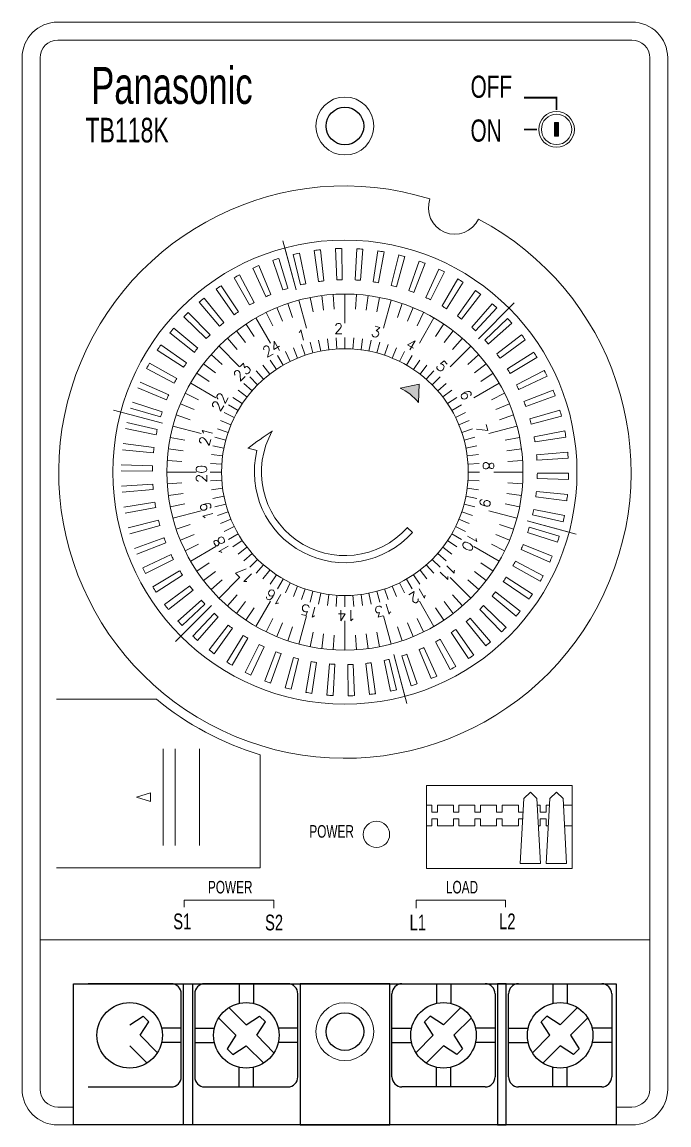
# Model space of a CAD drawing. Header units: millimetres. Extents: x 151 to 1164, y 209 to 402.
# Drawn here: x 150.8 to 223, y 208.8 to 331.8 of the extents above; entities that cross this region are included whole.
import ezdxf
from ezdxf.enums import TextEntityAlignment as Align

# ---------------------------------------------------------------- set-up
doc = ezdxf.new("R2010")
doc.units = ezdxf.units.MM
doc.layers.add('busbar support', color=7, linetype='Continuous', lineweight=25)
doc.layers.add('Khung Tủ', color=6, linetype='Continuous', lineweight=30)
doc.layers.add('TEXT', color=7, linetype='Continuous')
doc.styles.add('ROMANS', font='romans.shx', dxfattribs={"bigfont": 'vns.shx'})

# ---------------------------------------------------------------- blocks, each defined once
blk = doc.blocks.new('*U1884')
at = {"layer": 'Khung Tủ', "lineweight": 13}
for color, points in [(7, [(23.82, 74.08), (23.37, 74.08), (23.37, 72.55), (23.82, 72.55)]), (150, [(6.16, 44.47, -0.117119), (8.19, 42.87), (8.27, 44.92)])]:
    blk.add_hatch(color=color, dxfattribs=at).paths.add_polyline_path(points)
at = {"color": 2}
for p, q in [((-19.36, -21.96), (-28.64, -21.96)), ((-6.36, -21.96), (-15.64, -21.96)), ((-11.8, -21.96), (-11.8, -24.15)), ((-10.2, -21.96), (-10.2, -24.15)), ((6.36, -21.96), (15.64, -21.96)), ((10.2, -21.96), (10.2, -24.15)), ((11.8, -21.96), (11.8, -24.15)), ((19.36, -21.96), (28.64, -21.96)), ((23.2, -21.96), (23.2, -24.15)), ((24.8, -21.96), (24.8, -24.15)), ((-18.25, -32.35), (-18.25, -23.07)), ((-16.75, -23.07), (-16.75, -32.35)), ((-5.25, -32.35), (-5.25, -23.07)), ((5.25, -32.35), (5.25, -23.07)), ((16.75, -23.07), (16.75, -32.35)), ((18.25, -32.35), (18.25, -23.07)), ((29.75, -23.07), (29.75, -32.35)), ((-18.25, -26.91), (-20.43, -26.91)), ((-16.75, -26.91), (-14.57, -26.91)), ((-5.25, -26.91), (-7.43, -26.91)), ((5.25, -26.91), (7.43, -26.91)), ((16.75, -26.91), (14.57, -26.91)), ((18.25, -26.91), (20.43, -26.91)), ((29.75, -26.91), (27.57, -26.91)), ((-18.25, -28.51), (-20.43, -28.51)), ((-16.75, -28.51), (-14.57, -28.51)), ((-5.25, -28.51), (-7.43, -28.51)), ((5.25, -28.51), (7.43, -28.51)), ((16.75, -28.51), (14.57, -28.51)), ((18.25, -28.51), (20.43, -28.51)), ((29.75, -28.51), (27.57, -28.51)), ((-11.8, -33.46), (-11.8, -31.28)), ((-10.2, -33.46), (-10.2, -31.28)), ((10.2, -33.46), (10.2, -31.28)), ((11.8, -33.46), (11.8, -31.28)), ((23.2, -33.46), (23.2, -31.28)), ((24.8, -33.46), (24.8, -31.28)), ((-28.64, -33.46), (-19.36, -33.46)), ((-15.64, -33.46), (-6.36, -33.46)), ((15.64, -33.46), (6.36, -33.46)), ((28.64, -33.46), (19.36, -33.46))]:
    blk.add_line(p, q, dxfattribs=at)
at = {"ltscale": 5}
for p, q in [((-24, -26.55), (-22.51, -25.58)), ((-21.87, -26.22), (-22.51, -25.58)), ((-12.16, -27.71), (-14.1, -25.77)), ((-11, -26.55), (-12.94, -24.61)), ((-12.94, -24.61), (-11, -26.55)), ((-11, -26.55), (-9.51, -25.58)), ((-8.87, -26.22), (-9.51, -25.58)), ((8.87, -26.22), (9.51, -25.58)), ((11, -26.55), (9.51, -25.58)), ((11, -26.55), (12.94, -24.61)), ((12.94, -24.61), (11, -26.55)), ((12.16, -27.71), (14.1, -25.77)), ((21.87, -26.22), (22.51, -25.58)), ((24, -26.55), (22.51, -25.58)), ((24, -26.55), (25.94, -24.61)), ((25.94, -24.61), (24, -26.55)), ((25.16, -27.71), (27.1, -25.77)), ((-22.84, -27.71), (-21.87, -26.22)), ((-22.84, -27.71), (-21.87, -26.22)), ((-9.84, -27.71), (-8.87, -26.22)), ((-9.84, -27.71), (-8.87, -26.22)), ((9.84, -27.71), (8.87, -26.22)), ((9.84, -27.71), (8.87, -26.22)), ((22.84, -27.71), (21.87, -26.22)), ((22.84, -27.71), (21.87, -26.22)), ((-22.84, -27.71), (-20.91, -29.65)), ((-12.16, -27.71), (-13.13, -29.2)), ((-12.16, -27.71), (-12.16, -27.71)), ((-9.84, -27.71), (-7.91, -29.65)), ((9.84, -27.71), (7.91, -29.65)), ((12.16, -27.71), (13.13, -29.2)), ((12.16, -27.71), (12.16, -27.71)), ((22.84, -27.71), (20.91, -29.65)), ((25.16, -27.71), (26.13, -29.2)), ((25.16, -27.71), (25.16, -27.71)), ((-24, -28.87), (-22.06, -30.81)), ((-13.13, -29.2), (-12.49, -29.84)), ((-12.49, -29.84), (-11, -28.87)), ((-11, -28.87), (-9.06, -30.81)), ((11, -28.87), (9.06, -30.81)), ((12.49, -29.84), (11, -28.87)), ((13.13, -29.2), (12.49, -29.84)), ((24, -28.87), (22.06, -30.81)), ((25.49, -29.84), (24, -28.87)), ((26.13, -29.2), (25.49, -29.84))]:
    blk.add_line(p, q, dxfattribs=at)
for points in [[(-30.25, -21.96), (30.25, -21.96), (30.25, -37.71), (-30.25, -37.71)], [(-17, -37.71), (-18, -37.71), (-18, -21.96), (-17, -21.96)], [(-5, -37.71), (5, -37.71), (5, -21.96), (-5, -21.96)], [(17, -37.71), (18, -37.71), (18, -21.96), (17, -21.96)]]:
    blk.add_lwpolyline(points, close=True)
at = {"color": 5}
for centre in [(0, 73.7), (0, -27.3)]:
    blk.add_circle(centre, 2.1, dxfattribs=at)
at = {"ltscale": 5}
for centre in [(-24, -27.71), (-11, -27.71), (11, -27.71), (24, -27.71)]:
    blk.add_circle(centre, 3.65, dxfattribs=at)
at = {"color": 2}
for centre, start, end in [((-19.36, -23.07), 0, 90), ((-15.64, -23.07), 90, 180), ((-6.36, -23.07), 0, 90), ((6.36, -23.07), 90, 180), ((15.64, -23.07), 0, 90), ((19.36, -23.07), 90, 180), ((28.64, -23.07), 0, 90), ((-19.36, -32.35), 270, 0), ((-15.64, -32.35), 180, 270), ((-6.36, -32.35), 270, 0), ((6.36, -32.35), 180, 270), ((15.64, -32.35), 270, 0), ((19.36, -32.35), 180, 270), ((28.64, -32.35), 270, 0)]:
    blk.add_arc(centre, 1.11, start, end, dxfattribs=at)
at = {"layer": 'busbar support', "lineweight": 13, "ltscale": 0.6}
for p, q in [((32, 85.29), (-32, 85.29)), ((32, 83.29), (-32, 83.29)), ((-36, 81.29), (-36, -33.71)), ((-34, 81.29), (-34, -33.71)), ((34, -33.71), (34, 81.29)), ((36, -33.71), (36, 81.29)), ((-32.15, 9.77), (-21.02, 9.77)), ((-20.27, 4.23), (-20.27, -6.54)), ((-18.94, 4.23), (-18.94, -6.54)), ((-16.22, 4.23), (-16.22, -6.54)), ((-9.45, 3.57), (-9.45, -9.04)), ((-23.23, -1.14), (-21.68, -0.65)), ((-23.23, -1.14), (-21.68, -1.63)), ((-21.68, -0.65), (-21.68, -1.63)), ((-32.15, -9.04), (-9.45, -9.04)), ((-7.94, -12.62), (-17.91, -12.62)), ((-17.91, -12.62), (-17.91, -13.41)), ((-7.94, -13.54), (-7.94, -12.62)), ((7.94, -13.54), (7.94, -12.62)), ((7.94, -12.62), (17.91, -12.62)), ((17.91, -12.62), (17.91, -13.41)), ((-34, -17.07), (34, -17.07)), ((-32, -35.71), (-30.25, -35.71)), ((30.25, -35.71), (32, -35.71)), ((-32, -37.71), (32, -37.71))]:
    blk.add_line(p, q, dxfattribs=at)
for centre, radius in [((0, 73.7), 3.23), ((3.52, -5.3), 1.47), ((0, -27.3), 3.23)]:
    blk.add_circle(centre, radius, dxfattribs=at)
at = {"layer": 'busbar support', "color": 150, "lineweight": 13, "ltscale": 0.6}
blk.add_circle((0, 35.1), 13.76, dxfattribs=at)
at = {"layer": 'busbar support', "lineweight": 13, "ltscale": 0.6}
for centre, radius, start, end in [((-32, 81.29), 4, 90, 180), ((32, 81.29), 4, 0, 90), ((-32, 81.29), 2, 90, 180), ((32, 81.29), 2, 0, 90), ((0, 35.1), 31.91, 72.7236, 62.148), ((12.25, 64.57), 2.94, 160.0797, 334.7919), ((0, 35.1), 32.91, 230.3106, 253.3074), ((-32, -33.71), 4, 180, 270), ((-32, -33.71), 2, 180, 270), ((32, -33.71), 4, 270, 0), ((32, -33.71), 2, 270, 0)]:
    blk.add_arc(centre, radius, start, end, dxfattribs=at)
at = {"layer": 'Khung Tủ', "color": 150, "lineweight": 13}
for p, q in [((-6.91, 60.9), (-5.45, 55.43)), ((-6.7, 60.1), (-5.45, 55.43)), ((-5.76, 59.38), (-4.95, 55.98)), ((-5.08, 59.53), (-4.37, 56.11)), ((-3.42, 59.82), (-2.94, 56.36)), ((-2.73, 59.9), (-2.35, 56.43)), ((-1.06, 60.03), (-0.91, 56.54)), ((-0.36, 60.05), (-0.31, 56.56)), ((1.32, 60.02), (1.13, 56.53)), ((2.01, 59.97), (1.73, 56.49)), ((3.68, 59.78), (3.16, 56.33)), ((4.37, 59.67), (3.76, 56.23)), ((6.01, 59.32), (5.17, 55.93)), ((6.68, 59.14), (5.75, 55.78)), ((-10.25, 57.85), (-8.81, 54.67)), ((-9.61, 58.13), (-8.27, 54.91)), ((-8.04, 58.72), (-6.91, 55.42)), ((-7.38, 58.94), (-6.35, 55.6)), ((8.28, 58.64), (7.12, 55.35)), ((8.94, 58.4), (7.69, 55.14)), ((-12.36, 56.77), (-10.63, 53.74)), ((-11.75, 57.11), (-10.11, 54.03)), ((10.48, 57.74), (9.02, 54.58)), ((11.11, 57.44), (9.56, 54.32)), ((12.59, 56.64), (10.83, 53.63)), ((-14.37, 55.5), (-12.36, 52.65)), ((-13.79, 55.89), (-11.86, 52.99)), ((13.18, 56.28), (11.34, 53.32)), ((-15.71, 54.49), (-13.51, 51.78)), ((-5.14, 54.29), (-4.3, 51.14)), ((-3.87, 54.58), (-3.55, 52.96)), ((-2.59, 54.79), (-2.38, 53.15)), ((-1.3, 54.92), (-1.19, 53.27)), ((0, 54.96), (0, 51.7)), ((1.3, 54.92), (1.19, 53.27)), ((2.59, 54.79), (2.38, 53.15)), ((3.87, 54.58), (3.55, 52.96)), ((5.14, 54.29), (4.3, 51.14)), ((14.58, 55.35), (12.54, 52.52)), ((15.14, 54.94), (13.02, 52.16)), ((-17.48, 52.91), (-15.03, 50.42)), ((-16.24, 54.04), (-13.97, 51.39)), ((-8.78, 52.92), (-8.05, 51.43)), ((-7.6, 53.45), (-6.97, 51.92)), ((-6.38, 53.91), (-5.85, 52.34)), ((6.38, 53.91), (5.85, 52.34)), ((7.6, 53.45), (6.97, 51.92)), ((8.78, 52.92), (8.05, 51.43)), ((16.44, 53.87), (14.14, 51.25)), ((16.95, 53.41), (14.58, 50.85)), ((18.89, 53.99), (14.88, 49.98)), ((18.89, 53.99), (14.88, 49.98)), ((-17.97, 52.41), (-15.46, 49.99)), ((-9.93, 52.3), (-8.3, 49.48)), ((-9.93, 52.3), (-8.3, 49.48)), ((9.93, 52.3), (8.3, 49.48)), ((18.15, 52.23), (15.61, 49.83)), ((18.62, 51.71), (16.01, 49.39)), ((-19.53, 50.63), (-16.8, 48.46)), ((-19.09, 51.16), (-16.42, 48.92)), ((-12.09, 50.86), (-11.08, 49.55)), ((-11.04, 51.62), (-10.11, 50.24)), ((11.04, 51.62), (10.11, 50.24)), ((12.09, 50.86), (11.08, 49.55)), ((-20.53, 49.28), (-17.66, 47.3)), ((-13.1, 50.04), (-12, 48.79)), ((-4.83, 49.32), (-4.42, 48.13)), ((-3.89, 49.6), (-3.56, 48.39)), ((-2.93, 49.82), (-2.68, 48.6)), ((-1.96, 49.98), (-1.8, 48.74)), ((-0.98, 50.08), (-0.9, 48.83)), ((0, 50.11), (0, 48.86)), ((0.98, 50.08), (0.9, 48.83)), ((1.96, 49.98), (1.8, 48.74)), ((2.93, 49.82), (2.68, 48.6)), ((3.89, 49.6), (3.56, 48.39)), ((4.83, 49.32), (4.42, 48.13)), ((13.1, 50.04), (12, 48.79)), ((19.69, 50.42), (16.94, 48.28)), ((20.11, 49.87), (17.3, 47.8)), ((-20.92, 48.7), (-17.99, 46.8)), ((-14.93, 48.2), (-13.69, 47.11)), ((-14.04, 49.15), (-11.74, 46.84)), ((-7.51, 48.1), (-6.88, 47.02)), ((-7.51, 48.1), (-6.88, 47.02)), ((-6.64, 48.57), (-6.09, 47.44)), ((-5.74, 48.97), (-5.27, 47.81)), ((5.74, 48.97), (5.27, 47.81)), ((6.64, 48.57), (6.09, 47.44)), ((7.51, 48.1), (6.88, 47.02)), ((11.74, 46.84), (14.04, 49.15)), ((14.93, 48.2), (13.69, 47.11)), ((21.06, 48.48), (18.12, 46.61)), ((-21.79, 47.26), (-18.74, 45.56)), ((-15.76, 47.19), (-14.44, 46.18)), ((-9.14, 47.01), (-8.38, 46.02)), ((-8.34, 47.58), (-7.64, 46.54)), ((8.34, 47.58), (7.64, 46.54)), ((9.14, 47.01), (8.38, 46.02)), ((15.76, 47.19), (14.44, 46.18)), ((21.42, 47.89), (18.43, 46.1)), ((-22.12, 46.65), (-19.03, 45.03)), ((-16.52, 46.14), (-15.14, 45.22)), ((-10.61, 45.72), (-9.73, 44.83)), ((-9.9, 46.39), (-9.07, 45.45)), ((9.9, 46.39), (9.07, 45.45)), ((9.73, 44.83), (10.61, 45.72)), ((16.52, 46.14), (15.14, 45.22)), ((22.23, 46.42), (19.13, 44.84)), ((22.54, 45.79), (19.39, 44.3)), ((-23.11, 44.49), (-19.88, 43.18)), ((-22.84, 45.14), (-19.65, 43.73)), ((-17.2, 45.03), (-14.38, 43.4)), ((-11.29, 45), (-10.35, 44.17)), ((8.27, 44.92), (6.16, 44.47)), ((8.27, 44.92), (8.19, 42.87)), ((11.29, 45), (10.35, 44.17)), ((14.38, 43.4), (17.2, 45.03)), ((-17.81, 43.89), (-16.33, 43.15)), ((-12.48, 43.44), (-11.44, 42.75)), ((-11.91, 44.24), (-10.92, 43.48)), ((11.91, 44.24), (10.92, 43.48)), ((12.48, 43.44), (11.44, 42.75)), ((17.81, 43.89), (16.33, 43.15)), ((23.21, 44.25), (19.97, 42.98)), ((23.46, 43.6), (20.18, 42.42)), ((-25.8, 42.01), (-20.33, 40.55)), ((-25.8, 42.01), (-20.33, 40.55)), ((-23.9, 42.25), (-20.56, 41.25)), ((-23.69, 42.92), (-20.38, 41.83)), ((-18.35, 42.7), (-16.82, 42.07)), ((-13, 42.61), (-11.92, 41.98)), ((11.92, 41.98), (13, 42.61)), ((18.35, 42.7), (16.82, 42.07)), ((23.98, 42.01), (20.62, 41.04)), ((-24.33, 40.63), (-20.93, 39.86)), ((-18.81, 41.49), (-17.24, 40.95)), ((-13.87, 40.85), (-12.71, 40.37)), ((-13.46, 41.74), (-12.34, 41.19)), ((13.46, 41.74), (12.34, 41.19)), ((13.87, 40.85), (12.71, 40.37)), ((18.81, 41.49), (17.24, 40.95)), ((24.16, 41.34), (20.78, 40.46)), ((-24.47, 39.95), (-21.05, 39.27)), ((-19.19, 40.24), (-16.04, 39.4)), ((-14.22, 39.93), (-13.03, 39.52)), ((14.22, 39.93), (13.03, 39.52)), ((16.04, 39.4), (19.19, 40.24)), ((24.52, 39.7), (21.1, 39.05)), ((-24.74, 38.29), (-21.29, 37.85)), ((-19.48, 38.98), (-17.86, 38.65)), ((-14.5, 38.99), (-13.29, 38.66)), ((13.29, 38.66), (14.5, 38.99)), ((19.48, 38.98), (17.86, 38.65)), ((24.64, 39.01), (21.2, 38.46)), ((-24.82, 37.6), (-21.35, 37.25)), ((-19.69, 37.69), (-18.05, 37.48)), ((-14.88, 37.06), (-13.64, 36.9)), ((-14.72, 38.03), (-13.5, 37.79)), ((-10.81, 37.77), (-9.8, 37.52)), ((14.72, 38.03), (13.5, 37.79)), ((14.88, 37.06), (13.64, 36.9)), ((19.69, 37.69), (18.05, 37.48)), ((24.85, 37.34), (21.38, 37.03)), ((-24.94, 35.93), (-21.45, 35.81)), ((-19.82, 36.4), (-18.17, 36.29)), ((-14.98, 36.08), (-13.73, 36)), ((14.98, 36.08), (13.73, 36)), ((19.82, 36.4), (18.17, 36.29)), ((24.9, 36.65), (21.42, 36.43)), ((-24.95, 35.23), (-21.46, 35.21)), ((-19.86, 35.1), (-16.6, 35.1)), ((-15.01, 35.1), (-13.76, 35.1)), ((13.76, 35.1), (15.01, 35.1)), ((16.6, 35.1), (19.86, 35.1)), ((24.95, 34.97), (21.46, 34.99)), ((-24.9, 33.55), (-21.42, 33.77)), ((-19.82, 33.8), (-18.17, 33.91)), ((-14.98, 34.12), (-13.73, 34.2)), ((-14.88, 33.14), (-13.64, 33.31)), ((14.88, 33.14), (13.64, 33.31)), ((14.98, 34.12), (13.73, 34.2)), ((19.82, 33.8), (18.17, 33.91)), ((24.94, 34.28), (21.45, 34.39)), ((-24.85, 32.86), (-21.38, 33.17)), ((-19.69, 32.51), (-18.05, 32.73)), ((-14.72, 32.17), (-13.5, 32.42)), ((14.72, 32.17), (13.5, 32.42)), ((19.69, 32.51), (18.05, 32.73)), ((24.74, 31.91), (21.29, 32.36)), ((24.82, 32.6), (21.35, 32.95)), ((-24.64, 31.19), (-21.2, 31.74)), ((-24.52, 30.51), (-21.1, 31.15)), ((-19.48, 31.23), (-17.86, 31.55)), ((-19.19, 29.96), (-16.04, 30.8)), ((-14.5, 31.22), (-13.29, 31.54)), ((13.29, 31.54), (14.5, 31.22)), ((16.04, 30.8), (19.19, 29.96)), ((19.48, 31.23), (17.86, 31.55)), ((24.47, 30.25), (21.05, 30.93)), ((-24.16, 28.87), (-20.78, 29.74)), ((-14.22, 30.28), (-13.03, 30.68)), ((-13.87, 29.36), (-12.71, 29.84)), ((13.87, 29.36), (12.71, 29.84)), ((14.22, 30.28), (13.03, 30.68)), ((25, 28.4), (20.33, 29.65)), ((25.8, 28.19), (20.33, 29.65)), ((24.33, 29.57), (20.93, 30.35)), ((-23.98, 28.2), (-20.62, 29.16)), ((-18.81, 28.72), (-17.24, 29.25)), ((-13.46, 28.46), (-12.34, 29.02)), ((6.96, 28.92), (7.54, 28.38)), ((13.46, 28.46), (12.34, 29.02)), ((18.81, 28.72), (17.24, 29.25)), ((23.69, 27.28), (20.38, 28.38)), ((23.9, 27.95), (20.56, 28.95)), ((-23.46, 26.6), (-20.18, 27.79)), ((-23.21, 25.95), (-19.97, 27.23)), ((-18.35, 27.5), (-16.82, 28.13)), ((-13, 27.6), (-11.92, 28.22)), ((-12.48, 26.76), (-11.44, 27.46)), ((12.48, 26.76), (11.44, 27.46)), ((11.92, 28.22), (13, 27.6)), ((18.35, 27.5), (16.82, 28.13)), ((-22.54, 24.41), (-19.39, 25.9)), ((-17.81, 26.32), (-16.33, 27.05)), ((-17.2, 25.17), (-14.38, 26.8)), ((-11.91, 25.96), (-10.92, 26.72)), ((-11.29, 25.2), (-10.35, 26.03)), ((11.29, 25.2), (10.35, 26.03)), ((11.91, 25.96), (10.92, 26.72)), ((14.38, 26.8), (17.2, 25.17)), ((17.81, 26.32), (16.33, 27.05)), ((22.84, 25.07), (19.65, 26.47)), ((23.11, 25.71), (19.88, 27.02)), ((-22.23, 23.78), (-19.13, 25.37)), ((-16.52, 24.07), (-15.14, 24.99)), ((-10.61, 24.49), (-9.73, 25.37)), ((-9.9, 23.82), (-9.07, 24.76)), ((9.9, 23.82), (9.07, 24.76)), ((9.73, 25.37), (10.61, 24.49)), ((16.52, 24.07), (15.14, 24.99)), ((21.79, 22.94), (18.74, 24.64)), ((22.12, 23.55), (19.03, 25.17)), ((-21.42, 22.31), (-18.43, 24.1)), ((-21.06, 21.72), (-18.12, 23.59)), ((-15.76, 23.01), (-14.44, 24.02)), ((-9.14, 23.19), (-8.38, 24.18)), ((-8.34, 22.62), (-7.64, 23.66)), ((8.34, 22.62), (7.64, 23.66)), ((9.14, 23.19), (8.38, 24.18)), ((15.76, 23.01), (14.44, 24.02)), ((20.92, 21.5), (17.99, 23.4)), ((-20.11, 20.34), (-17.3, 22.4)), ((-14.93, 22.01), (-13.69, 23.1)), ((-14.04, 21.06), (-11.74, 23.36)), ((-6.88, 23.18), (-7.51, 22.1)), ((-6.64, 21.64), (-6.09, 22.76)), ((-5.74, 21.23), (-5.27, 22.39)), ((5.74, 21.23), (5.27, 22.39)), ((6.64, 21.64), (6.09, 22.76)), ((6.88, 23.18), (7.51, 22.1)), ((11.74, 23.36), (14.04, 21.06)), ((14.93, 22.01), (13.69, 23.1)), ((20.53, 20.93), (17.66, 22.91)), ((-19.69, 19.78), (-16.94, 21.92)), ((-13.1, 20.17), (-12, 21.41)), ((-4.83, 20.89), (-4.42, 22.07)), ((-3.56, 21.81), (-3.89, 20.6)), ((-2.93, 20.38), (-2.68, 21.61)), ((-1.96, 20.22), (-1.8, 21.46)), ((-0.98, 20.12), (-0.9, 21.37)), ((0, 21.34), (0, 20.09)), ((0.98, 20.12), (0.9, 21.37)), ((1.96, 20.22), (1.8, 21.46)), ((2.93, 20.38), (2.68, 21.61)), ((3.56, 21.81), (3.89, 20.6)), ((4.83, 20.89), (4.42, 22.07)), ((13.1, 20.17), (12, 21.41)), ((19.09, 19.04), (16.42, 21.28)), ((19.53, 19.58), (16.8, 21.75)), ((-18.89, 16.22), (-14.88, 20.22)), ((-18.89, 16.22), (-14.88, 20.22)), ((-18.62, 18.49), (-16.01, 20.81)), ((-18.15, 17.98), (-15.61, 20.37)), ((-12.09, 19.34), (-11.08, 20.66)), ((-11.04, 18.59), (-10.11, 19.96)), ((-8.3, 20.72), (-9.93, 17.9)), ((8.3, 20.72), (9.93, 17.9)), ((11.04, 18.59), (10.11, 19.96)), ((12.09, 19.34), (11.08, 20.66)), ((17.48, 17.3), (15.03, 19.79)), ((17.97, 17.79), (15.46, 20.21)), ((-16.95, 16.8), (-14.58, 19.35)), ((-16.44, 16.33), (-14.14, 18.95)), ((-8.78, 17.29), (-8.05, 18.77)), ((-4.3, 19.07), (-5.14, 15.92)), ((0, 18.5), (0, 15.24)), ((4.3, 19.07), (5.14, 15.92)), ((8.78, 17.29), (8.05, 18.77)), ((16.24, 16.16), (13.97, 18.81)), ((-15.14, 15.27), (-13.02, 18.04)), ((-14.58, 14.85), (-12.54, 17.68)), ((-7.6, 16.75), (-6.97, 18.28)), ((-6.38, 16.29), (-5.85, 17.86)), ((-3.87, 15.62), (-3.55, 17.24)), ((3.87, 15.62), (3.55, 17.24)), ((6.38, 16.29), (5.85, 17.86)), ((7.6, 16.75), (6.97, 18.28)), ((14.37, 14.7), (12.36, 17.55)), ((15.71, 15.72), (13.51, 18.43)), ((-13.18, 13.92), (-11.34, 16.88)), ((-12.59, 13.56), (-10.83, 16.57)), ((-2.59, 15.41), (-2.38, 17.05)), ((-1.3, 15.28), (-1.19, 16.93)), ((1.3, 15.28), (1.19, 16.93)), ((2.59, 15.41), (2.38, 17.05)), ((11.75, 13.09), (10.11, 16.17)), ((12.36, 13.43), (10.63, 16.46)), ((13.79, 14.31), (11.86, 17.22)), ((-11.11, 12.76), (-9.56, 15.88)), ((-10.48, 12.46), (-9.02, 15.63)), ((-8.94, 11.81), (-7.69, 15.06)), ((-8.28, 11.57), (-7.12, 14.86)), ((6.7, 10.11), (5.45, 14.77)), ((6.91, 9.3), (5.45, 14.77)), ((8.04, 11.48), (6.91, 14.78)), ((9.61, 12.08), (8.27, 15.29)), ((10.25, 12.35), (8.81, 15.53)), ((-6.68, 11.06), (-5.75, 14.42)), ((-6.01, 10.89), (-5.17, 14.27)), ((-4.37, 10.54), (-3.76, 13.97)), ((-3.68, 10.42), (-3.16, 13.87)), ((-2.01, 10.23), (-1.73, 13.71)), ((-1.32, 10.19), (-1.13, 13.67)), ((0.36, 10.15), (0.31, 13.64)), ((1.06, 10.17), (0.91, 13.66)), ((2.73, 10.3), (2.35, 13.77)), ((3.42, 10.39), (2.94, 13.84)), ((5.08, 10.67), (4.37, 14.09)), ((5.76, 10.83), (4.95, 14.22)), ((7.38, 11.27), (6.35, 14.6))]:
    blk.add_line(p, q, dxfattribs=at)
at = {"layer": 'Khung Tủ', "color": 7, "lineweight": 13}
for p, q in [((9.1, 0.16), (25.34, 0.16)), ((9.1, -9.1), (9.1, 0.16)), ((25.34, 0.16), (25.34, -9.1)), ((22.85, -1.3), (23.59, -0.59)), ((23.59, -0.59), (24.33, -1.3)), ((9.1, -2.03), (9.7, -2.03)), ((9.7, -2.03), (9.7, -2.82)), ((10.31, -2.82), (10.31, -2.03)), ((10.31, -2.03), (12.1, -2.03)), ((12.1, -2.03), (12.1, -2.82)), ((12.71, -2.82), (12.71, -2.03)), ((12.71, -2.03), (14.5, -2.03)), ((14.5, -2.03), (14.5, -2.82)), ((15.11, -2.82), (15.11, -2.03)), ((15.11, -2.03), (16.9, -2.03)), ((16.9, -2.03), (16.9, -2.82)), ((17.55, -2.82), (17.55, -2.03)), ((17.55, -2.03), (19.34, -2.03)), ((19.34, -2.03), (19.34, -2.82)), ((21.46, -2.03), (21.78, -2.03)), ((21.78, -2.03), (21.78, -2.82)), ((22.43, -2.82), (22.43, -2.03)), ((22.43, -2.03), (22.81, -2.03)), ((22.46, -8.55), (22.85, -1.3)), ((24.71, -8.55), (24.33, -1.3)), ((24.37, -2.03), (25.34, -2.03)), ((9.7, -2.82), (10.31, -2.82)), ((9.7, -3.57), (10.31, -3.57)), ((9.7, -4.35), (9.7, -3.57)), ((10.31, -3.57), (10.31, -4.35)), ((12.1, -2.82), (12.71, -2.82)), ((12.1, -3.57), (12.71, -3.57)), ((12.1, -4.35), (12.1, -3.57)), ((12.71, -3.57), (12.71, -4.35)), ((14.5, -2.82), (15.11, -2.82)), ((14.5, -3.57), (15.11, -3.57)), ((14.5, -4.35), (14.5, -3.57)), ((15.11, -3.57), (15.11, -4.35)), ((16.9, -2.82), (17.55, -2.82)), ((16.9, -3.57), (17.55, -3.57)), ((16.9, -4.35), (16.9, -3.57)), ((17.55, -3.57), (17.55, -4.35)), ((19.34, -2.82), (19.86, -2.82)), ((19.34, -3.57), (19.82, -3.57)), ((19.34, -4.35), (19.34, -3.57)), ((21.78, -2.82), (22.43, -2.82)), ((21.78, -3.57), (22.43, -3.57)), ((21.78, -4.35), (21.78, -3.57)), ((22.43, -3.57), (22.43, -4.35)), ((9.1, -4.35), (9.7, -4.35)), ((10.31, -4.35), (12.1, -4.35)), ((12.71, -4.35), (14.5, -4.35)), ((15.11, -4.35), (16.9, -4.35)), ((17.55, -4.35), (19.34, -4.35)), ((21.59, -4.35), (21.78, -4.35)), ((22.43, -4.35), (22.69, -4.35)), ((24.49, -4.35), (25.34, -4.35)), ((22.46, -8.55), (24.71, -8.55)), ((25.34, -9.1), (9.1, -9.1))]:
    blk.add_line(p, q, dxfattribs=at)
at = {"layer": 'Khung Tủ', "color": 30, "lineweight": 13, "true_color": 0xf8991e}
for p, q in [((19.95, -1.3), (20.68, -0.59)), ((20.68, -0.59), (21.42, -1.3)), ((19.56, -8.55), (19.95, -1.3)), ((21.81, -8.55), (21.42, -1.3)), ((19.56, -8.55), (21.81, -8.55))]:
    blk.add_line(p, q, dxfattribs=at)
at = {"layer": 'Khung Tủ', "color": 7, "lineweight": 13, "const_width": 0.192}
for points in [[(23.6, 76.86), (19.96, 76.86)], [(23.6, 75.47), (23.6, 76.96)], [(21.44, 73.32), (19.96, 73.32)]]:
    blk.add_lwpolyline(points, dxfattribs=at)
at = {"layer": 'Khung Tủ', "color": 7, "lineweight": 13}
blk.add_lwpolyline([(23.37, 72.55), (23.37, 74.08), (23.82, 74.08), (23.82, 72.55)], close=True, dxfattribs=at)
for radius in [1.99, 1.69]:
    blk.add_circle((23.6, 73.32), radius, dxfattribs=at)
at = {"layer": 'Khung Tủ', "color": 150, "lineweight": 13}
for radius in [25.88, 19.86]:
    blk.add_circle((0, 35.1), radius, dxfattribs=at)
for centre, radius, start, end in [((0, 35.1), 24.95, 101.7418, 103.3398), ((0, 35.1), 24.95, 96.2873, 97.8853), ((0, 35.1), 24.95, 90.8327, 92.4307), ((0, 35.1), 24.95, 85.3782, 86.9762), ((0, 35.1), 24.95, 79.9236, 81.5216), ((0, 35.1), 24.95, 74.4691, 76.0671), ((0, 35.1), 24.95, 112.6509, 114.2489), ((0, 35.1), 24.95, 107.1964, 108.7943), ((0, 35.1), 24.95, 69.0145, 70.6125), ((0, 35.1), 24.95, 118.1055, 119.7034), ((0, 35.1), 24.95, 63.56, 65.158), ((0, 35.1), 24.95, 58.1055, 59.7034), ((0, 35.1), 24.95, 123.56, 125.158), ((0, 35.1), 21.46, 107.1964, 108.7943), ((0, 35.1), 21.46, 101.7418, 103.3398), ((0, 35.1), 21.46, 96.2873, 97.8853), ((0, 35.1), 21.46, 90.8327, 92.4307), ((0, 35.1), 21.46, 85.3782, 86.9762), ((0, 35.1), 21.46, 79.9236, 81.5216), ((0, 35.1), 21.46, 74.4691, 76.0671), ((0, 35.1), 24.95, 129.0145, 130.6125), ((0, 35.1), 21.46, 112.6509, 114.2489), ((0, 35.1), 21.46, 69.0145, 70.6125), ((0, 35.1), 21.46, 63.56, 65.158), ((0, 35.1), 24.95, 52.6509, 54.2489), ((0, 35.1), 24.95, 134.4691, 136.0671), ((0, 35.1), 21.46, 123.56, 125.158), ((0, 35.1), 21.46, 118.1055, 119.7034), ((0, 35.1), 21.46, 58.1055, 59.7034), ((0, 35.1), 24.95, 47.1964, 48.7943), ((0, 35.1), 21.46, 129.0145, 130.6125), ((0, 35.1), 21.46, 52.6509, 54.2489), ((0, 35.1), 24.95, 41.7418, 43.3398), ((0, 35.1), 24.95, 139.9236, 141.5216), ((0, 35.1), 21.46, 47.1964, 48.7943), ((0, 35.1), 24.95, 145.3782, 146.9762), ((0, 35.1), 21.46, 134.4691, 136.0671), ((0, 35.1), 21.46, 41.7418, 43.3398), ((0, 35.1), 24.95, 36.2873, 37.8853), ((0, 35.1), 21.46, 139.9236, 141.5216), ((0, 35.1), 21.46, 36.2873, 37.8853), ((0, 35.1), 24.95, 30.8327, 32.4307), ((0, 35.1), 24.95, 150.8327, 152.4307), ((0, 35.1), 21.46, 145.3782, 146.9762), ((0, 35.1), 21.46, 150.8327, 152.4307), ((0, 35.1), 21.46, 30.8327, 32.4307), ((0, 35.1), 24.95, 25.3782, 26.9762), ((3.81, 39.38), 5.6, 38.5487, 65.2686), ((0, 35.1), 21.46, 25.3782, 26.9762), ((0, 35.1), 21.46, 156.2873, 157.8853), ((0, 35.1), 24.95, 19.9236, 21.5216), ((0, 35.1), 21.46, 161.7418, 163.3398), ((0, 35.1), 21.46, 19.9236, 21.5216), ((0, 35.1), 24.95, 14.4691, 16.0671), ((0, 35.1), 21.46, 14.4691, 16.0671), ((0, 35.1), 21.46, 167.1964, 168.7943), ((18.54, -0.73), 48.4, 123.3928, 127.3238), ((0, 35.1), 9.31, 150.4793, 318.4039), ((0, 35.1), 24.95, 9.0145, 10.6125), ((0, 35.1), 21.46, 9.0145, 10.6125), ((0, 35.1), 21.46, 172.6509, 174.2489), ((0, 35.1), 10.1, 166.1478, 318.2965), ((0, 35.1), 21.46, 3.56, 5.158), ((0, 35.1), 24.95, 3.56, 5.158), ((0, 35.1), 21.46, 178.1055, 179.7034), ((0, 35.1), 21.46, 358.1055, 359.7034), ((0, 35.1), 24.95, 358.1055, 359.7034), ((0, 35.1), 21.46, 183.56, 185.158), ((0, 35.1), 21.46, 352.6509, 354.2489), ((0, 35.1), 24.95, 352.6509, 354.2489), ((0, 35.1), 21.46, 189.0145, 190.6125), ((0, 35.1), 21.46, 347.1964, 348.7943), ((0, 35.1), 21.46, 194.4691, 196.0671), ((0, 35.1), 24.95, 347.1964, 348.7943), ((0, 35.1), 21.46, 341.7418, 343.3398), ((0, 35.1), 21.46, 199.9236, 201.5216), ((0, 35.1), 24.95, 341.7418, 343.3398), ((0, 35.1), 21.46, 205.3782, 206.9762), ((0, 35.1), 21.46, 336.2873, 337.8853), ((0, 35.1), 21.46, 330.8327, 332.4307), ((0, 35.1), 24.95, 336.2873, 337.8853), ((0, 35.1), 24.95, 205.3782, 206.9762), ((0, 35.1), 21.46, 210.8327, 212.4307), ((0, 35.1), 21.46, 325.3782, 326.9762), ((0, 35.1), 24.95, 330.8327, 332.4307), ((0, 35.1), 24.95, 210.8327, 212.4307), ((0, 35.1), 21.46, 216.2873, 217.8853), ((0, 35.1), 21.46, 319.9236, 321.5216), ((0, 35.1), 24.95, 325.3782, 326.9762), ((0, 35.1), 24.95, 216.2873, 217.8853), ((0, 35.1), 21.46, 221.7418, 223.3398), ((0, 35.1), 21.46, 314.4691, 316.0671), ((0, 35.1), 24.95, 221.7418, 223.3398), ((0, 35.1), 21.46, 227.1964, 228.7943), ((0, 35.1), 21.46, 309.0145, 310.6125), ((0, 35.1), 24.95, 319.9236, 321.5216), ((0, 35.1), 21.46, 232.6509, 234.2489), ((0, 35.1), 21.46, 303.56, 305.158), ((0, 35.1), 24.95, 314.4691, 316.0671), ((0, 35.1), 24.95, 227.1964, 228.7943), ((0, 35.1), 21.46, 238.1055, 239.7034), ((0, 35.1), 21.46, 298.1055, 299.7034), ((0, 35.1), 24.95, 309.0145, 310.6125), ((0, 35.1), 24.95, 232.6509, 234.2489), ((0, 35.1), 21.46, 243.56, 245.158), ((0, 35.1), 21.46, 249.0145, 250.6125), ((0, 35.1), 21.46, 287.1964, 288.7943), ((0, 35.1), 21.46, 287.1964, 288.7943), ((0, 35.1), 21.46, 292.6509, 294.2489), ((0, 35.1), 24.95, 238.1055, 239.7034), ((0, 35.1), 21.46, 254.4691, 256.0671), ((0, 35.1), 21.46, 259.9236, 261.5216), ((0, 35.1), 21.46, 265.3782, 266.9762), ((0, 35.1), 21.46, 270.8327, 272.4307), ((0, 35.1), 21.46, 276.2873, 277.8853), ((0, 35.1), 21.46, 281.7418, 283.3398), ((0, 35.1), 24.95, 303.56, 305.158), ((0, 35.1), 24.95, 243.56, 245.158), ((0, 35.1), 24.95, 292.6509, 294.2489), ((0, 35.1), 24.95, 298.1055, 299.7034), ((0, 35.1), 24.95, 249.0145, 250.6125), ((0, 35.1), 24.95, 287.1964, 288.7943), ((0, 35.1), 24.95, 287.1964, 288.7943), ((0, 35.1), 24.95, 254.4691, 256.0671), ((0, 35.1), 24.95, 259.9236, 261.5216), ((0, 35.1), 24.95, 265.3782, 266.9762), ((0, 35.1), 24.95, 270.8327, 272.4307), ((0, 35.1), 24.95, 276.2873, 277.8853), ((0, 35.1), 24.95, 281.7418, 283.3398)]:
    blk.add_arc(centre, radius, start, end, dxfattribs=at)
at = {"layer": 'Khung Tủ', "color": 150, "lineweight": 13, "style": 'ROMANS'}
blk.add_text('2', height=1.18, dxfattribs=at).set_placement((-1.21, 50.51))
for s, height, rotation, p in [('1', 1.18, 15, (-5.15, 49.67)), ('3', 1.18, 345, (2.82, 50.3)), ('24', 1.182, 30, (-8.75, 47.84)), ('4', 1.18, 330, (6.66, 49.05)), ('23', 1.182, 45, (-11.75, 45.14)), ('5', 1.18, 315, (10.04, 46.85)), ('22', 1.182, 60, (-13.95, 41.76)), ('6', 1.18, 300, (12.74, 43.85)), ('21', 1.182, 75, (-15.19, 37.92)), ('7', 1.18, 285, (14.57, 40.25)), ('20', 1.182, 90, (-15.41, 33.9)), ('8', 1.18, 270, (15.41, 36.31)), ('9', 1.18, 255, (15.19, 32.28)), ('19', 1.182, 105, (-14.57, 29.95)), ('18', 1.182, 120, (-12.74, 26.35)), ('10', 1.182, 240, (13.95, 28.44)), ('11', 1.182, 225, (11.75, 25.06)), ('17', 1.182, 135, (-10.04, 23.35)), ('16', 1.182, 150, (-6.66, 21.16)), ('12', 1.182, 210, (8.75, 22.36)), ('15', 1.182, 165, (-2.82, 19.91)), ('14', 1.182, 180, (1.21, 19.69)), ('13', 1.182, 195, (5.15, 20.53))]:
    blk.add_text(s, height=height, rotation=rotation, dxfattribs=at).set_placement(p)
at = {"layer": 'TEXT', "linetype": 'Continuous', "lineweight": 13, "width": 0.7}
for s, height, p in [('Panasonic', 4.116, (-19.29, 76.17)), ('OFF', 2.47, (16.33, 76.85)), ('TB118K', 2.744, (-24.29, 71.87)), ('ON', 2.47, (15.74, 71.96)), ('POWER', 1.405, (-1.48, -5.67)), ('POWER', 1.405, (-12.79, -11.89)), ('LOAD', 1.405, (13.06, -11.89)), ('S1', 1.756, (-18.14, -15.88)), ('S2', 1.756, (-7.9, -16.01)), ('L1', 1.756, (8.13, -16.01)), ('L2', 1.756, (18.11, -15.88))]:
    blk.add_text(s, height=height, dxfattribs=at).set_placement(p, align=Align.CENTER)

msp = doc.modelspace()

# ---------------------------------------------------------------- block references
msp.add_blockref('*U1884', (186.85, 246.46))

doc.saveas('drawing.dxf')
